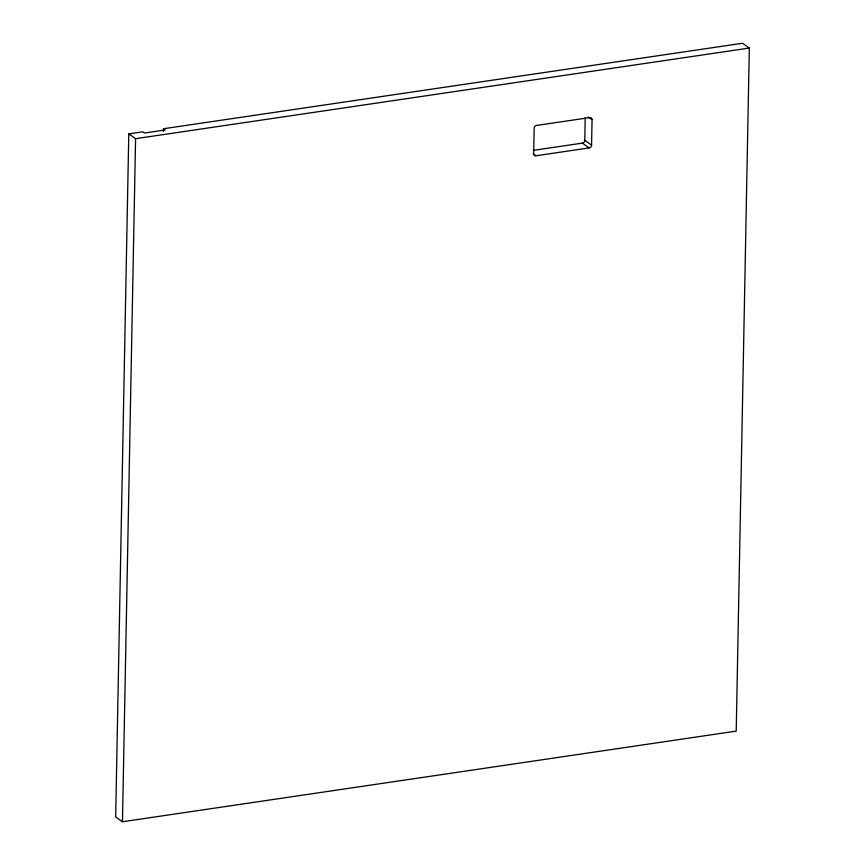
<?xml version="1.0" encoding="UTF-8"?>
<svg xmlns="http://www.w3.org/2000/svg" width="865" height="865" viewBox="0 0 865 865"><rect width="100%" height="100%" fill="white"/><g stroke="black" fill="none" stroke-linecap="round" stroke-linejoin="round"><path stroke-width="1.3" d="M163.528 128.744L165.226 129.945L144.379 133.026L142.693 131.826L128.788 133.88L115.672 816.949L122.462 821.75L736.212 731.12L749.328 48.051L742.538 43.25L163.528 128.744L163.485 131.448M122.462 821.75L135.578 138.681L128.788 133.88M533.154 150.391L582.426 143.114A2.573 2.173 -54.7 0 0 584.783 140.346L585.227 117.543M591.574 145.147L592.06 119.662A2.573 2.173 -54.7 0 0 589.789 117.586L536.527 125.447A2.573 2.173 -54.7 0 0 534.159 128.215L533.673 153.7A2.573 2.173 -54.7 0 0 535.943 155.776L589.206 147.915A2.573 2.173 -54.7 0 0 591.574 145.147L584.783 140.346M135.578 138.681L749.328 48.051M588.178 116.926L592.06 119.662M582.426 143.114L589.206 147.915M533.035 153.721L535.943 155.776"/></g></svg>
